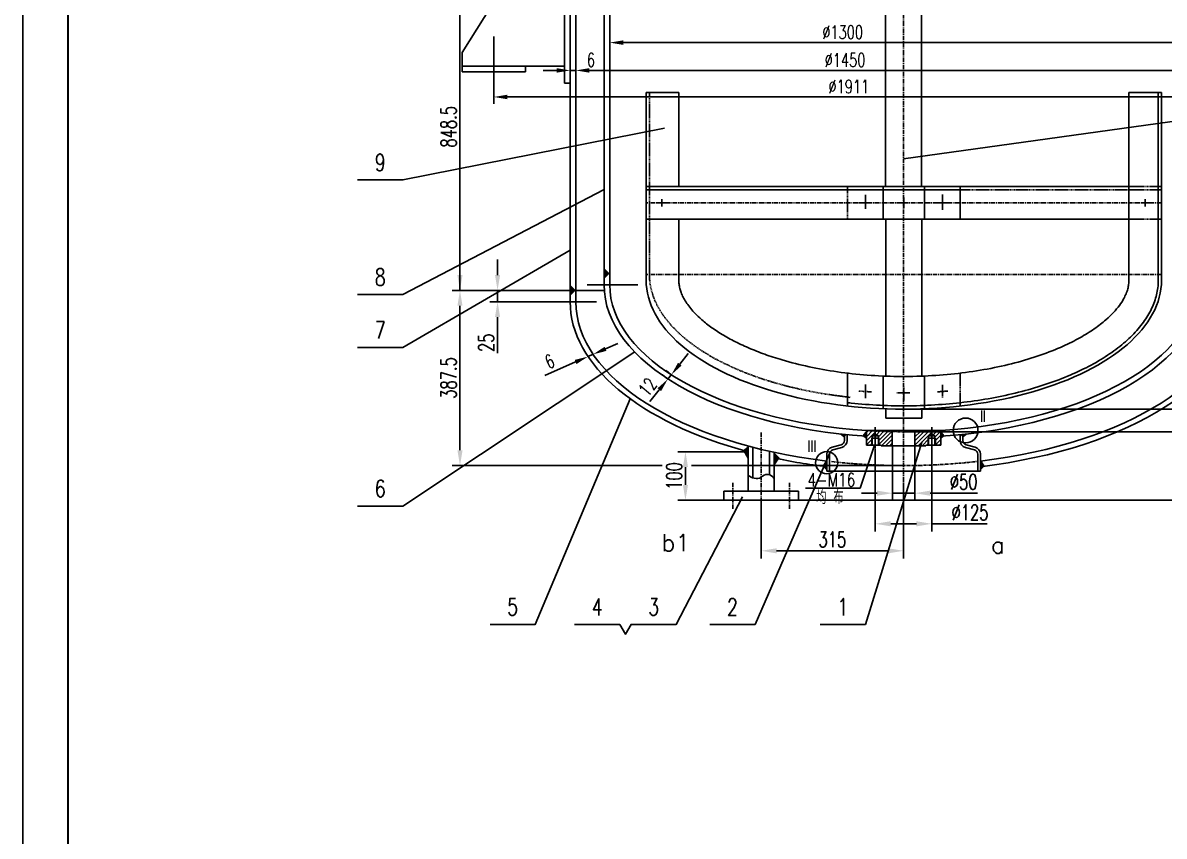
# Model space of a CAD drawing. Extents: x 10804 to 21355, y 4530 to 12940.
# Drawn here: x 10804 to 13328, y 8309 to 10107 of the extents above; entities that cross this region are included whole.
import ezdxf
from ezdxf.enums import TextEntityAlignment as Align

# ---------------------------------------------------------------- set-up
doc = ezdxf.new("R2010")
doc.units = 0
doc.header["$LTSCALE"] = 8
for name, pattern in [('ACAD_ISO10W100', [18, 12, -3, 0, -3]), ('CENTER', [2, 1.25, -0.25, 0.25, -0.25]), ('HIDDEN', [0.375, 0.25, -0.125]), ('HIDDEN2', [0.1875, 0.125, -0.0625]), ('PHANTOM', [2.5, 1.25, -0.25, 0.25, -0.25, 0.25, -0.25])]:
    doc.linetypes.add(name, pattern=pattern)
for name, color, linetype in [('BZ', 7, 'Continuous'), ('HGJ', 1, 'Continuous'), ('HGJX', 2, 'CENTER'), ('hgjy', 7, 'Continuous'), ('JGHF', 5, 'Continuous'), ('K1', 4, 'Continuous'), ('sb', 1, 'Continuous'), ('sbx', 2, 'ACAD_ISO10W100'), ('sby', 5, 'Continuous'), ('tank', 1, 'Continuous'), ('tankx', 2, 'ACAD_ISO10W100'), ('tanky', 7, 'Continuous'), ('ZXX', 2, 'CENTER'), ('zz', 1, 'Continuous')]:
    doc.layers.add(name, color=color, linetype=linetype)
doc.styles.add('hzfs', font='simplex.shx', dxfattribs={"width": 0.7, "bigfont": 'hzfs.shx'})
doc.styles.get("Standard").update_dxf_attribs({"font": 'txt', "width": 0.7, "bigfont": 'hztxt.shx'})
doc.dimstyles.get("Standard").update_dxf_attribs({"dimtxt": 0.18, "dimasz": 0.18, "dimexe": 0.18, "dimexo": 0.0625, "dimgap": 0.09, "dimtad": 0, "dimtih": 1, "dimtoh": 1, "dimdec": 4, "dimzin": 0, "dimdsep": 46, "dimtxsty": 'Standard', "dimcen": 0.09, "dimadec": 0, "dimazin": 0, "dimtfac": 1, "dimtdec": 4, "dimtofl": 0, "dimtmove": 0, "dimatfit": 3, "dimfxl": 1, "dimtolj": 1, "dimtzin": 0, "dimarcsym": 0})

# ---------------------------------------------------------------- blocks, each defined once
blk = doc.blocks.new('*D231')
at = {"color": 0, "lineweight": -2}
for p, q in [((12752.5, 12290.1), (14113.1, 12290.1)), ((14098.1, 9081.4), (14098.1, 12260.1)), ((12520, 9051.4), (14113.1, 9051.4))]:
    blk.add_line(p, q, dxfattribs=at)
at = {"color": 0}
for points in [[(14093.1, 12260.1), (14103.1, 12260.1), (14098.1, 12290.1)], [(14093.1, 9081.4), (14103.1, 9081.4), (14098.1, 9051.4)]]:
    blk.add_solid(points, dxfattribs=at)
at = {"layer": 'Defpoints', "color": 0}
for p in [(12751.9, 12290.1), (14098.1, 12290.1), (12519.4, 9051.4)]:
    blk.add_point(p, dxfattribs=at)
at = {"color": 0, "insert": (14075.1, 10670.7), "char_height": 30, "attachment_point": 5, "rotation": 90}
blk.add_mtext('\\A1;~3240', dxfattribs=at)
blk = doc.blocks.new('*D232')
at = {"color": 0, "lineweight": -2}
for p, q in [((11853.8, 9549.5), (11853.8, 9583.5)), ((12026.3, 9515.5), (11836.8, 9515.5)), ((11853.8, 9515.5), (11853.8, 9490.5)), ((12026.3, 9490.5), (11836.8, 9490.5)), ((11853.8, 9456.5), (11853.8, 9376.7))]:
    blk.add_line(p, q, dxfattribs=at)
at = {"color": 0}
for points in [[(11848.1, 9549.5), (11859.5, 9549.5), (11853.8, 9515.5)], [(11848.1, 9456.5), (11859.5, 9456.5), (11853.8, 9490.5)]]:
    blk.add_solid(points, dxfattribs=at)
at = {"layer": 'Defpoints', "color": 0}
for p in [(12026.9, 9515.5), (11853.8, 9490.5), (12026.9, 9490.5)]:
    blk.add_point(p, dxfattribs=at)
at = {"color": 0, "insert": (11828.8, 9399.6), "char_height": 34, "attachment_point": 5, "rotation": 90}
blk.add_mtext('\\A1;25', dxfattribs=at)
blk = doc.blocks.new('*D233')
at = {"color": 0, "lineweight": -2}
for p, q in [((11845.5, 10044.6), (11845.5, 9928.3)), ((13658.3, 10045.6), (13658.3, 9928.3)), ((11875.5, 9943.3), (13628.3, 9943.3))]:
    blk.add_line(p, q, dxfattribs=at)
at = {"color": 0}
for points in [[(11875.5, 9948.3), (11875.5, 9938.3), (11845.5, 9943.3)], [(13628.3, 9948.3), (13628.3, 9938.3), (13658.3, 9943.3)]]:
    blk.add_solid(points, dxfattribs=at)
at = {"layer": 'Defpoints', "color": 0}
for p in [(11845.5, 10045.3), (13658.3, 10046.3), (13658.3, 9943.3)]:
    blk.add_point(p, dxfattribs=at)
at = {"color": 0, "insert": (12630.8, 9966.3), "char_height": 30, "attachment_point": 5}
blk.add_mtext('\\A1;%%C1911', dxfattribs=at)
blk = doc.blocks.new('*D240')
at = {"color": 0, "lineweight": -2}
for p, q in [((12101.9, 10064.1), (12101.9, 10078.5)), ((13401.9, 10064.1), (13401.9, 10078.5)), ((12131.9, 10063.5), (13371.9, 10063.5))]:
    blk.add_line(p, q, dxfattribs=at)
at = {"color": 0}
for points in [[(12131.9, 10068.5), (12131.9, 10058.5), (12101.9, 10063.5)], [(13371.9, 10068.5), (13371.9, 10058.5), (13401.9, 10063.5)]]:
    blk.add_solid(points, dxfattribs=at)
at = {"layer": 'Defpoints', "color": 0}
for p in [(12101.9, 10063.5), (13401.9, 10063.5), (13401.9, 10063.5)]:
    blk.add_point(p, dxfattribs=at)
at = {"color": 0, "insert": (12617.2, 10086.5), "char_height": 30, "attachment_point": 5}
blk.add_mtext('\\A1;%%C1300', dxfattribs=at)
blk = doc.blocks.new('*D241')
at = {"color": 0, "lineweight": -2}
for p, q in [((12026.9, 10002.6), (12026.9, 10017)), ((12056.9, 10002), (13446.9, 10002)), ((13476.9, 9946.2), (13476.9, 10017))]:
    blk.add_line(p, q, dxfattribs=at)
at = {"color": 0}
for points in [[(12056.9, 10007), (12056.9, 9997), (12026.9, 10002)], [(13446.9, 10007), (13446.9, 9997), (13476.9, 10002)]]:
    blk.add_solid(points, dxfattribs=at)
at = {"layer": 'Defpoints', "color": 0}
for p in [(12026.9, 10002), (13476.9, 10002), (13476.9, 9945.5)]:
    blk.add_point(p, dxfattribs=at)
at = {"color": 0, "insert": (12622.4, 10025), "char_height": 30, "attachment_point": 5}
blk.add_mtext('\\A1;%%c1450', dxfattribs=at)
blk = doc.blocks.new('*D242')
at = {"color": 0, "lineweight": -2}
for p, q in [((13402.5, 9553), (13957.5, 9553)), ((13940.5, 9237), (13940.5, 9519)), ((12752.5, 9203), (13957.5, 9203))]:
    blk.add_line(p, q, dxfattribs=at)
at = {"color": 0}
for points in [[(13934.8, 9519), (13946.2, 9519), (13940.5, 9553)], [(13934.8, 9237), (13946.2, 9237), (13940.5, 9203)]]:
    blk.add_solid(points, dxfattribs=at)
at = {"layer": 'Defpoints', "color": 0}
for p in [(13401.9, 9553), (13940.5, 9553), (12751.9, 9203)]:
    blk.add_point(p, dxfattribs=at)
at = {"color": 0, "insert": (13915.5, 9378), "char_height": 34, "attachment_point": 5, "rotation": 90}
blk.add_mtext('\\A1;350', dxfattribs=at)
blk = doc.blocks.new('*D243')
at = {"color": 0, "lineweight": -2}
for p, q in [((13597.1, 9283), (13597.1, 9313)), ((12753.2, 9253), (13612.1, 9253)), ((13597.1, 9253), (13597.1, 9203)), ((13650.8, 9203), (13582.1, 9203)), ((13597.1, 9173), (13597.1, 9143))]:
    blk.add_line(p, q, dxfattribs=at)
at = {"color": 0}
for points in [[(13592.1, 9283), (13602.1, 9283), (13597.1, 9253)], [(13592.1, 9173), (13602.1, 9173), (13597.1, 9203)]]:
    blk.add_solid(points, dxfattribs=at)
at = {"layer": 'Defpoints', "color": 0}
for p in [(12752.5, 9253), (13597.1, 9203), (13651.4, 9203)]:
    blk.add_point(p, dxfattribs=at)
at = {"color": 0, "insert": (13574.1, 9228), "char_height": 30, "attachment_point": 5, "rotation": 90}
blk.add_mtext('\\A1;50', dxfattribs=at)
blk = doc.blocks.new('*D244')
at = {"color": 0, "lineweight": -2}
for p, q in [((12751.9, 9089.8), (12751.9, 8922.6)), ((12436.9, 9050.8), (12436.9, 8922.6)), ((12470.9, 8939.6), (12717.9, 8939.6))]:
    blk.add_line(p, q, dxfattribs=at)
at = {"color": 0}
for points in [[(12470.9, 8945.2), (12470.9, 8933.9), (12436.9, 8939.6)], [(12717.9, 8945.2), (12717.9, 8933.9), (12751.9, 8939.6)]]:
    blk.add_solid(points, dxfattribs=at)
at = {"layer": 'Defpoints', "color": 0}
for p in [(12751.9, 9090.5), (12436.9, 9051.4), (12751.9, 8939.6)]:
    blk.add_point(p, dxfattribs=at)
at = {"color": 0, "insert": (12594.4, 8964.6), "char_height": 34, "attachment_point": 5}
blk.add_mtext('\\A1;315', dxfattribs=at)
blk = doc.blocks.new('*D245')
at = {"color": 0, "lineweight": -2}
for p, q in [((12407.8, 9158.6), (12252.4, 9158.6)), ((12269.4, 9124.6), (12269.4, 9085.4)), ((12353.8, 9051.4), (12252.4, 9051.4))]:
    blk.add_line(p, q, dxfattribs=at)
at = {"color": 0}
for points in [[(12263.8, 9124.6), (12275.1, 9124.6), (12269.4, 9158.6)], [(12263.8, 9085.4), (12275.1, 9085.4), (12269.4, 9051.4)]]:
    blk.add_solid(points, dxfattribs=at)
at = {"layer": 'Defpoints', "color": 0}
for p in [(12408.4, 9158.6), (12269.4, 9051.4), (12354.4, 9051.4)]:
    blk.add_point(p, dxfattribs=at)
at = {"color": 0, "insert": (12244.4, 9105), "char_height": 34, "attachment_point": 5, "rotation": 90}
blk.add_mtext('\\A1;100', dxfattribs=at)
blk = doc.blocks.new('*D246')
at = {"color": 0, "lineweight": -2}
for p, q in [((12727.2, 9171), (12727.2, 9050)), ((12776.9, 9171), (12776.9, 9050)), ((12693.2, 9067), (12659.2, 9067)), ((12727.2, 9067), (12776.9, 9067)), ((12810.9, 9067), (12915.1, 9067))]:
    blk.add_line(p, q, dxfattribs=at)
at = {"color": 0}
for points in [[(12693.2, 9072.7), (12693.2, 9061.4), (12727.2, 9067)], [(12810.9, 9072.7), (12810.9, 9061.4), (12776.9, 9067)]]:
    blk.add_solid(points, dxfattribs=at)
at = {"layer": 'Defpoints', "color": 0}
for p in [(12727.2, 9171.6), (12776.9, 9171.6), (12776.9, 9067)]:
    blk.add_point(p, dxfattribs=at)
at = {"color": 0, "insert": (12884.8, 9092), "char_height": 34, "attachment_point": 5}
blk.add_mtext('\\A1;%%C50', dxfattribs=at)
blk = doc.blocks.new('*D247')
at = {"color": 0, "lineweight": -2}
for p, q in [((12689.4, 9164.6), (12689.4, 8982.3)), ((12814.4, 9164.6), (12814.4, 8982.3)), ((12723.4, 8999.3), (12780.4, 8999.3)), ((12814.4, 8999.3), (12936.7, 8999.3))]:
    blk.add_line(p, q, dxfattribs=at)
at = {"color": 0}
for points in [[(12723.4, 9005), (12723.4, 8993.7), (12689.4, 8999.3)], [(12780.4, 9005), (12780.4, 8993.7), (12814.4, 8999.3)]]:
    blk.add_solid(points, dxfattribs=at)
at = {"layer": 'Defpoints', "color": 0}
for p in [(12689.4, 9165.2), (12814.4, 9165.2), (12814.4, 8999.3)]:
    blk.add_point(p, dxfattribs=at)
at = {"color": 0, "insert": (12898.9, 9024.3), "char_height": 34, "attachment_point": 5}
blk.add_mtext('\\A1;%%C125', dxfattribs=at)

msp = doc.modelspace()

# ---------------------------------------------------------------- hatches: boundary and pattern name
h = msp.add_hatch()
h.set_pattern_fill('ANSI31', color=256, scale=2, style=0)
h.set_pattern_definition([(45, (-19423.009, 4623.885), (-4.490128, 4.490128), [])])
h.paths.add_polyline_path([(12669.57153, 9173.58586), (12681.4044, 9173.58586), (12681.4044, 9188.71183), (12682.4044, 9188.71183), (12682.4044, 9193.58586), (12689.4044, 9197.62731), (12689.4044, 9205.58586), (12669.57153, 9205.58586)])
edge = h.paths.add_edge_path()
edge.add_line((12697.4044, 9188.71183), (12697.4044, 9173.58586))
edge.add_line((12697.4044, 9173.58586), (12702.4044, 9173.58586))
edge.add_line((12702.4044, 9173.58586), (12702.4044, 9171.58586))
edge.add_line((12702.4044, 9171.58586), (12726.9044, 9171.58586))
edge.add_line((12726.9044, 9171.58586), (12726.9044, 9203.2086))
edge.add_ellipse((12751.9044, 9527.96812), major_axis=(650, 0), ratio=0.5, start_angle=-95.51773437, end_angle=-92.2042275, ccw=False)
edge.add_line((12689.4044, 9204.47401), (12689.4044, 9197.62731))
edge.add_line((12689.4044, 9197.62731), (12696.4044, 9193.58586))
edge.add_line((12696.4044, 9193.58586), (12696.4044, 9188.71183))
edge.add_line((12696.4044, 9188.71183), (12697.4044, 9188.71183))
h.paths.add_polyline_path([(12681.4044, 9173.58586), (12682.4044, 9173.58586), (12682.4044, 9188.71183), (12681.4044, 9188.71183)], flags=16)
h.paths.add_polyline_path([(12696.4044, 9173.58586), (12697.4044, 9173.58586), (12697.4044, 9188.71183), (12696.4044, 9188.71183)], flags=16)
edge = h.paths.add_edge_path()
edge.add_line((12806.4044, 9188.71183), (12807.4044, 9188.71183))
edge.add_line((12807.4044, 9188.71183), (12807.4044, 9193.58586))
edge.add_line((12807.4044, 9193.58586), (12814.4044, 9197.62731))
edge.add_line((12814.4044, 9197.62731), (12814.4044, 9204.47401))
edge.add_ellipse((12751.9044, 9527.96812), major_axis=(650, 0), ratio=0.5, start_angle=-87.7957725, end_angle=-84.48226563, ccw=False)
edge.add_line((12776.9044, 9203.2086), (12776.9044, 9171.58586))
edge.add_line((12776.9044, 9171.58586), (12801.4044, 9171.58586))
edge.add_line((12801.4044, 9171.58586), (12801.4044, 9173.58586))
edge.add_line((12801.4044, 9173.58586), (12806.4044, 9173.58586))
edge.add_line((12806.4044, 9173.58586), (12806.4044, 9188.71183))
h.paths.add_polyline_path([(12807.4044, 9188.71183), (12806.4044, 9188.71183), (12806.4044, 9173.58586), (12807.4044, 9173.58586)], flags=16)
h.paths.add_polyline_path([(12821.4044, 9173.58586), (12822.4044, 9173.58586), (12822.4044, 9188.71183), (12821.4044, 9188.71183)])
h.paths.add_polyline_path([(12822.4044, 9188.71183), (12822.4044, 9173.58586), (12834.23726, 9173.58586), (12834.23726, 9205.58586), (12814.4044, 9205.58586), (12814.4044, 9197.62731), (12821.4044, 9193.58586), (12821.4044, 9188.71183)])

# ---------------------------------------------------------------- linework, layer by layer
for p, q in [((10803.65667, 12939.78724), (10803.65667, 4529.78724)), ((11845.54926, 9998.96812), (11845.54926, 10077.20252)), ((12226.77153, 9708.98864), (12206.66993, 9709.09929)), ((12216.90538, 9717.15393), (12216.81822, 9701.31869)), ((13276.54156, 9709.04397), (13296.64347, 9709.04397)), ((13286.45251, 9717.15483), (13286.45251, 9701.31934)), ((12687.93323, 9173.58586), (12655.76404, 9077.84345)), ((12681.4044, 9188.71183), (12681.4044, 9173.58586)), ((12697.4044, 9188.71183), (12697.4044, 9173.58586)), ((12806.4044, 9188.71183), (12806.4044, 9173.58586)), ((12822.4044, 9188.71183), (12822.4044, 9173.58586)), ((12655.76404, 9077.84345), (12535.2149, 9077.84345))]:
    msp.add_line(p, q)
at = {"color": 0, "linetype": 'ByBlock'}
for p, q in [((11770.67135, 9515.46812), (11770.67135, 10575.12929)), ((11984.4044, 10002.00296), (11954.4044, 10002.00296)), ((12014.4044, 10002.62796), (12014.4044, 10017.00296)), ((12014.4044, 10002.00296), (12026.9044, 10002.00296)), ((12026.9044, 10002.62796), (12026.9044, 10017.00296)), ((12013.7794, 9515.46812), (11753.67135, 9515.46812)), ((11770.67135, 9481.46812), (11770.67135, 9161.96812)), ((12092.66091, 9386.23794), (12120.1277, 9398.3034)), ((12065.19412, 9374.17247), (12053.97098, 9369.24243)), ((12256.906, 9352.34274), (12275.67549, 9375.74587)), ((12026.50419, 9357.17697), (11958.52389, 9327.31494)), ((12230.27278, 9319.37226), (12218.68724, 9328.66395)), ((12238.02049, 9329.03266), (12226.43495, 9338.32435)), ((12238.13652, 9328.93961), (12230.38881, 9319.27921)), ((12211.61932, 9295.87608), (12190.98243, 9270.14454)), ((12218.12881, 9127.96812), (11753.67135, 9127.96812)), ((12751.2794, 9127.96812), (12282.95211, 9127.96812))]:
    msp.add_line(p, q, dxfattribs=at)
at = {"linetype": 'HIDDEN2', "ltscale": 2}
for p, q in [((12189.74558, 9952.96795), (12189.74558, 9537.96745)), ((12627.64847, 9745.11985), (12627.64847, 9672.96808)), ((13250.37663, 9737.90468), (12871.57982, 9737.90468)), ((13322.5284, 9745.11985), (13250.37663, 9745.11985)), ((13322.5284, 9737.90468), (13250.37663, 9737.90468)), ((13322.5284, 9672.96808), (13250.37663, 9672.96808)), ((12877.41032, 9331.84508), (12877.41032, 9259.2535)), ((12667.33195, 9307.53915), (12667.33195, 9277.52565)), ((12752.70652, 9302.53689), (12752.70652, 9271.6897)), ((12837.72685, 9306.70543), (12837.72685, 9278.35937))]:
    msp.add_line(p, q, dxfattribs=at)
at = {"color": 1, "linetype": 'Continuous'}
for p, q in [((12620.9044, 9197.13194), (12620.9044, 9183.80388)), ((12626.9044, 9196.53004), (12626.9044, 9183.80388)), ((12876.9044, 9196.53004), (12876.9044, 9183.80388)), ((12882.9044, 9197.13194), (12882.9044, 9183.80388)), ((12613.58789, 9174.17067), (12593.61081, 9168.60572)), ((12615.19799, 9168.39074), (12595.2209, 9162.82579)), ((12888.61081, 9168.39074), (12908.58789, 9162.82579)), ((12890.2209, 9174.17067), (12910.19799, 9168.60572)), ((12581.9044, 9153.19257), (12581.9044, 9115.6595)), ((12581.9044, 9148.16495), (12581.9044, 9115.6595)), ((12587.9044, 9153.19257), (12587.9044, 9115.6595)), ((12915.9044, 9153.19257), (12915.9044, 9115.6595)), ((12921.9044, 9153.19257), (12921.9044, 9115.6595)), ((12921.9044, 9148.16495), (12921.9044, 9115.6595))]:
    msp.add_line(p, q, dxfattribs=at)
at = {"color": 1}
for p in [(12581.9044, 9115.6595), (12921.9044, 9115.6595)]:
    msp.add_line(p, (12751.9044, 9115.6595), dxfattribs=at)
for centre, radius in [((12889.02283, 9205.74716), 27.48858), ((12581.9044, 9134.42604), 24.46116)]:
    msp.add_circle(centre, radius)
at = {"color": 1, "linetype": 'Continuous'}
for centre, radius, start, end in [((12597.9044, 9153.19257), 16, 105.56606991, 180), ((12610.9044, 9183.80388), 10, 285.56606991, 0), ((12610.9044, 9183.80388), 16, 285.56606991, 0), ((12892.9044, 9183.80388), 16, 180, 254.43393009), ((12892.9044, 9183.80388), 10, 180, 254.43393009), ((12905.9044, 9153.19257), 16, 360, 74.43393009), ((12597.9044, 9153.19257), 10, 105.56606991, 180), ((12905.9044, 9153.19257), 10, 360, 74.43393009)]:
    msp.add_arc(centre, radius, start, end, dxfattribs=at)
at = {"linetype": 'HIDDEN2', "ltscale": 2}
for points, knots in [([(12189.74558, 9550.3915), (12189.74558, 9540.95925), (12190.73174, 9531.52655), (12194.86623, 9511.83197), (12198.21047, 9501.57493), (12207.26641, 9481.23259), (12212.97889, 9471.14779), (12226.73757, 9451.28757), (12234.78385, 9441.51283), (12253.12767, 9422.42274), (12263.42496, 9413.10778), (12286.14391, 9395.08237), (12298.56532, 9386.37206), (12325.36955, 9369.68858), (12339.75219, 9361.71544), (12370.28672, 9346.62417), (12386.43847, 9339.50605), (12420.29475, 9326.22737), (12437.99915, 9320.06682), (12474.72383, 9308.79032), (12493.744, 9303.67439), (12532.84639, 9294.55842), (12552.9285, 9290.5584), (12577.48534, 9286.46411), (12581.57848, 9285.80751), (12633.47897, 9278.93403)], [0, 0, 0, 0, 0.1045822852, 0.1045822852, 0.2190178113, 0.2190178113, 0.3334533373, 0.3334533373, 0.4478888633, 0.4478888633, 0.5623243893, 0.5623243893, 0.6767599153, 0.6767599153, 0.7911954413, 0.7911954413, 0.9056309674, 0.9056309674, 1.0200664934, 1.0200664934, 1.1345020194, 1.1345020194, 1.2489375454, 1.2489375454, 1.2717212909, 1.2717212909, 1.2717212909, 1.2717212909]), ([(12653.31632, 9293.02297), (12656.62251, 9292.73908), (12659.93427, 9292.47024), (12669.12385, 9291.76729), (12675.0123, 9291.3655), (12680.91304, 9291.01131)], [1.400734100107, 1.400734100107, 1.400734100107, 1.400734100107, 1.418986599834, 1.418986599834, 1.451305546915, 1.451305546915, 1.451305546915, 1.451305546915])]:
    msp.add_open_spline(points, degree=3, knots=knots, dxfattribs=at)
for points in [[(12826.94221, 9291.18285), (12834.75176, 9291.67195), (12842.53882, 9292.24447), (12850.29573, 9292.8998)], [(12736.82761, 9289.15553), (12746.56829, 9289.01697), (12756.31685, 9289.00749), (12766.05863, 9289.12692)]]:
    msp.add_open_spline(points, degree=3, dxfattribs=at)
at = {"color": 0, "linetype": 'ByBlock'}
for points in [[(11984.4044, 10007.00296), (11984.4044, 9997.00296), (12014.4044, 10002.00296)], [(12056.9044, 10007.00296), (12056.9044, 9997.00296), (12026.9044, 10002.00296)], [(11765.00469, 9549.46812), (11776.33802, 9549.46812), (11770.67135, 9515.46812)], [(11765.00469, 9481.46812), (11776.33802, 9481.46812), (11770.67135, 9515.46812)], [(12024.49328, 9361.75476), (12028.5151, 9352.59917), (12053.97098, 9369.24243)], [(12090.65, 9390.81574), (12094.67182, 9381.66014), (12065.19412, 9374.17247)], [(12253.00548, 9355.47099), (12260.80653, 9349.21449), (12238.13652, 9328.93961)], [(12207.7188, 9299.00433), (12215.51984, 9292.74784), (12230.38881, 9319.27921)], [(11765.00469, 9161.96812), (11776.33802, 9161.96812), (11770.67135, 9127.96812)]]:
    msp.add_solid(points, dxfattribs=at)
at = {"layer": 'BZ'}
for points in [[(12751.9044, 9806.52033), (14116.16667, 9995.62006), (14216.16667, 9995.62006)], [(12222.90761, 9874.5081), (11644.29631, 9759.66405), (11544.29631, 9759.66405)], [(12089.4044, 9738.35674), (11644.29631, 9506.10747), (11544.29631, 9506.10747)], [(12014.4044, 9604.1209), (11644.29631, 9388.91744), (11544.29631, 9388.91744)], [(12157.10873, 9379.33527), (11644.29631, 9038.51908), (11544.29631, 9038.51908)], [(12146.87526, 9276.03529), (11937.13888, 8776.71689), (11837.13888, 8776.71689)], [(12792.09194, 9179.79679), (12667.47089, 8776.71689), (12567.47089, 8776.71689)], [(12588.46074, 9156.48153), (12423.33, 8776.71689), (12323.33, 8776.71689)], [(12395.38805, 9059.03382), (12249.24187, 8776.71689), (12149.24187, 8776.71689), (12136.74187, 8755.06689), (12124.24187, 8776.71689), (12024.24187, 8776.71689)]]:
    msp.add_lwpolyline(points, dxfattribs=at)
at = {"layer": 'Defpoints', "color": 0, "linetype": 'ByBlock'}
for p in [(11845.54926, 9998.96812), (12014.4044, 10002.00296), (12014.4044, 10002.00296), (12026.9044, 10002.00296), (12014.4044, 9515.46812), (12026.9044, 9515.46812), (12053.91081, 9369.37941), (12053.97098, 9369.24243), (12065.13395, 9374.30945), (12230.38881, 9319.27921), (12230.76035, 9318.98123), (12238.50806, 9328.64163), (12230.38881, 9277.65576), (12230.76035, 9277.35778), (11770.67135, 9127.96812), (12519.4044, 9051.39478)]:
    msp.add_point(p, dxfattribs=at)
at = {"layer": 'HGJ'}
for p, q in [((12408.4044, 9071.39478), (12408.4044, 9171.2375)), ((12418.4044, 9100.82104), (12418.4044, 9168.59751)), ((12455.4044, 9107.66246), (12455.4044, 9159.66881)), ((12465.4044, 9071.39478), (12465.4044, 9157.4731))]:
    msp.add_line(p, q, dxfattribs=at)
msp.add_lwpolyline([(12354.4044, 9071.39478), (12519.4044, 9071.39478), (12519.4044, 9051.39478), (12354.4044, 9051.39478), (12354.4044, 9071.39478)], dxfattribs=at)
at = {"layer": 'HGJX'}
for p, q in [((12751.9044, 9230.46812), (12751.9044, 9060.46812)), ((12436.9044, 9201.39478), (12436.9044, 9013.89478)), ((12374.4044, 9090.14478), (12374.4044, 9032.64478)), ((12499.4044, 9090.14478), (12499.4044, 9032.64478))]:
    msp.add_line(p, q, dxfattribs=at)
at = {"layer": 'hgjy'}
for centre, radius, start, end in [((12426.36796, 9123.52264), 24.05787, 221.69629471, 295.97394493), ((12450.33949, 9091.35483), 17.07607, 28.0882739, 141.88549859)]:
    msp.add_arc(centre, radius, start, end, dxfattribs=at)
at = {"layer": 'JGHF'}
for points in [[(12626.9044, 9196.53004), (12609.0327, 9198.67538), (12619.70566, 9190.18835)], [(12669.57153, 9205.58586), (12660.03914, 9193.72857), (12669.57153, 9186.73896)], [(12834.23726, 9205.58586), (12843.41674, 9193.70345), (12834.23726, 9186.73896)], [(12876.9044, 9196.53004), (12894.77609, 9198.67538), (12884.10314, 9190.18835)], [(12408.4044, 9171.2375), (12408.4044, 9139.9875), (12396.22577, 9161.55369)], [(12465.4044, 9157.4731), (12465.4044, 9126.2231), (12477.9044, 9144.9731)], [(12581.9044, 9117.20458), (12581.9044, 9142.20458), (12571.9044, 9127.20458)], [(12921.9044, 9117.20458), (12921.9044, 9142.20458), (12931.9044, 9127.20458)]]:
    msp.add_solid(points, dxfattribs=at)
at = {"layer": 'K1', "const_width": 4}
msp.add_lwpolyline([(10903.65667, 4629.78724), (10903.65667, 12689.78724), (16643.65667, 12689.78724), (16643.65667, 4629.78724)], close=True, dxfattribs=at)
at = {"layer": 'sb'}
for p, q in [((12014.4044, 9490.46812), (12014.4044, 10391.36405)), ((12026.9044, 9490.46812), (12026.9044, 10391.36671)), ((12014.4044, 9515.46812), (12089.4044, 9515.46812))]:
    msp.add_line(p, q, dxfattribs=at)
for major_axis, ratio, start_param, end_param in [((737.5, 0), 0.5084745763, 3.1415926536, 4.2278926552), ((-725, 0), 0.5, 0, 1.3341098684), ((-725, 0), 0.5, 1.8074827852, 3.1415926536), ((-737.5, 0), 0.5084745763, 1.8033965239, 3.1415926536), ((737.5, 0), 0.5084745763, 4.3134134097, 4.4797887832)]:
    msp.add_ellipse((12751.9044, 9490.46812), major_axis=major_axis, ratio=ratio, start_param=start_param, end_param=end_param, dxfattribs=at)
at = {"layer": 'sb', "color": 7, "linetype": 'PHANTOM', "ltscale": 0.6}
msp.add_ellipse((12751.9044, 9490.46812), major_axis=(-725, 0), ratio=0.5, start_param=1.3486906332, end_param=1.7989781977, dxfattribs=at)
at = {"layer": 'sbx'}
msp.add_line((11976.9044, 9490.46812), (12093.5066, 9490.46812), dxfattribs=at)
at = {"layer": 'sby'}
msp.add_solid([(12026.9044, 9515.46812), (12014.4044, 9527.96812), (12014.4044, 9502.96812)], dxfattribs=at)
at = {"layer": 'tank'}
for p, q in [((12089.4044, 10573.96812), (12089.4044, 9527.96812)), ((12101.9044, 10573.96812), (12101.9044, 9527.96812)), ((12182.5304, 9952.96795), (12182.5304, 9537.96745)), ((12254.68217, 9952.96795), (12182.5304, 9952.96795)), ((12254.68217, 9952.96795), (12254.68217, 9745.11985)), ((13322.5284, 9952.96795), (13250.37663, 9952.96795)), ((13250.37663, 9952.96795), (13250.37663, 9672.96808)), ((13315.31322, 9952.96795), (13315.31322, 9680.77731)), ((13322.5284, 9952.96795), (13322.5284, 9537.96745)), ((13315.31322, 9771.56108), (13315.31322, 9537.96745)), ((12254.68217, 9745.11985), (12182.5304, 9745.11985)), ((12254.68217, 9737.90468), (12182.5304, 9737.90468)), ((13250.37663, 9745.11985), (12254.68217, 9745.11985)), ((12871.57982, 9737.90468), (12254.68217, 9737.90468)), ((12667.33195, 9726.61025), (12667.33195, 9696.06435)), ((12707.01542, 9745.11985), (12707.01542, 9672.96808)), ((12752.27328, 9721.29434), (12752.27328, 9697.65787)), ((12798.04337, 9745.11985), (12798.04337, 9672.96808)), ((12837.72685, 9727.48299), (12837.72685, 9693.44613)), ((12877.41032, 9745.11985), (12877.41032, 9672.96808)), ((12679.49022, 9709.04397), (12652.41114, 9709.04397)), ((12763.06388, 9709.04397), (12740.35238, 9709.04397)), ((12851.63081, 9709.04397), (12823.05254, 9709.04397)), ((12254.68217, 9672.96808), (12182.5304, 9672.96808)), ((13250.37663, 9672.96808), (12254.68217, 9672.96808)), ((12254.68217, 9672.96808), (12254.68217, 9537.96745)), ((12712.5294, 9672.96808), (12712.5294, 9325.87024)), ((12792.5294, 9672.96808), (12792.5294, 9325.87011)), ((13250.37663, 9672.96808), (13250.37663, 9537.96745)), ((12627.64847, 9331.84534), (12627.64847, 9259.2535)), ((12707.01542, 9325.85839), (12707.01542, 9253.65948)), ((12798.04337, 9325.85827), (12798.04337, 9253.65948)), ((12712.5294, 9253.67057), (12712.5294, 9232.96522)), ((12792.5294, 9253.67057), (12792.5294, 9232.96522)), ((12792.5294, 9232.96522), (12712.5294, 9232.96522)), ((12669.57153, 9205.58586), (12669.57153, 9173.58586)), ((12752.07153, 9205.58586), (12669.57153, 9205.58586)), ((12689.4044, 9197.62731), (12682.4044, 9193.58586)), ((12682.4044, 9193.58586), (12682.4044, 9173.58586)), ((12682.4044, 9193.58586), (12696.4044, 9193.58586)), ((12689.4044, 9197.62731), (12696.4044, 9193.58586)), ((12696.4044, 9193.58586), (12696.4044, 9173.58586)), ((12726.9044, 9205.58586), (12726.9044, 9171.58586)), ((12751.73726, 9205.58586), (12834.23726, 9205.58586)), ((12776.9044, 9205.58586), (12776.9044, 9171.58586)), ((12814.4044, 9197.62731), (12807.4044, 9193.58586)), ((12807.4044, 9193.58586), (12807.4044, 9173.58586)), ((12821.4044, 9193.58586), (12807.4044, 9193.58586)), ((12814.4044, 9197.62731), (12821.4044, 9193.58586)), ((12821.4044, 9193.58586), (12821.4044, 9173.58586)), ((12834.23726, 9205.58586), (12834.23726, 9173.58586)), ((12702.4044, 9173.58586), (12669.57153, 9173.58586)), ((12681.4044, 9188.71183), (12697.4044, 9188.71183)), ((12702.4044, 9173.58586), (12702.4044, 9171.58586)), ((12752.07153, 9171.58586), (12702.4044, 9171.58586)), ((12751.73726, 9171.58586), (12801.4044, 9171.58586)), ((12801.4044, 9173.58586), (12834.23726, 9173.58586)), ((12801.4044, 9173.58586), (12801.4044, 9171.58586)), ((12822.4044, 9188.71183), (12806.4044, 9188.71183))]:
    msp.add_line(p, q, dxfattribs=at)
for centre, major_axis, ratio, start_param, end_param in [((12751.9044, 9527.96812), (-662.5, 0), 0.5094339623, 0, 1.4461981629), ((12751.9044, 9527.96812), (650, 0), 0.5, 3.1415926536, 4.5853818551), ((12752.5294, 9537.96745), (569.999, 0), 0.5, 3.1415926536, 6.2831853072), ((12751.9044, 9527.96812), (650, 0), 0.5, 4.8393961057, 6.2831853072), ((12751.9044, 9527.96812), (662.5, 0), 0.5094339623, -1.446198163, 0)]:
    msp.add_ellipse(centre, major_axis=major_axis, ratio=ratio, start_param=start_param, end_param=end_param, dxfattribs=at)
at = {"layer": 'tank', "color": 7, "linetype": 'HIDDEN', "ltscale": 0.01}
msp.add_ellipse((12751.9044, 9527.96812), major_axis=(650, 0), ratio=0.5, start_param=-1.6872813708, end_param=-1.4583878839, dxfattribs=at)
at = {"layer": 'tank'}
for points, knots in [([(12254.68217, 9537.96745), (12254.68217, 9535.04042), (12254.86332, 9532.11303), (12255.60649, 9526.16698), (12256.16889, 9523.14775), (12257.72508, 9516.94662), (12258.71942, 9513.76449), (12261.20696, 9507.19948), (12262.70065, 9503.8167), (12266.25468, 9496.84709), (12268.31531, 9493.26055), (12273.05912, 9485.90806), (12275.7424, 9482.14243), (12281.7697, 9474.4744), (12285.11369, 9470.57226), (12292.48228, 9462.6826), (12296.50678, 9458.69525), (12307.16098, 9448.92767), (12314.15868, 9443.13088), (12329.54043, 9431.62346), (12337.92395, 9425.91301), (12356.00478, 9414.71126), (12365.70172, 9409.21994), (12386.31285, 9398.56846), (12397.22681, 9393.40822), (12420.15986, 9383.51174), (12432.17881, 9378.77543), (12457.19912, 9369.80329), (12470.2004, 9365.56737), (12502.55097, 9356.03989), (12522.3207, 9351.02668), (12563.16986, 9342.25488), (12584.2491, 9338.4961), (12627.3178, 9332.32703), (12649.3071, 9329.91665), (12693.78601, 9326.50192), (12716.27547, 9325.49754), (12761.33915, 9324.91826), (12783.91321, 9325.34336), (12828.72959, 9327.61309), (12850.97175, 9329.45776), (12894.71157, 9334.52302), (12916.20907, 9337.74369), (12958.0553, 9345.48205), (12978.40385, 9349.99988), (13017.56142, 9360.2151), (13036.3702, 9365.91274), (13072.07708, 9378.32572), (13088.97477, 9385.04145), (13117.87219, 9398.08142), (13130.21806, 9404.28209), (13153.17636, 9417.07841), (13163.78819, 9423.6742), (13183.14043, 9437.06351), (13191.87983, 9443.85686), (13205.78005, 9455.98498), (13211.30729, 9461.3262), (13221.1479, 9471.85755), (13225.46089, 9477.04694), (13232.92653, 9487.15471), (13236.07921, 9492.07186), (13240.87142, 9500.71408), (13242.68077, 9504.49622), (13245.67595, 9511.81338), (13246.8625, 9515.34811), (13248.70309, 9522.21123), (13249.35803, 9525.53989), (13250.18197, 9531.89686), (13250.37663, 9534.93237), (13250.37663, 9537.96745)], [0, 0, 0, 0, 0.0624117339, 0.0624117339, 0.1248234678, 0.1248234678, 0.1872352016, 0.1872352016, 0.2496469355, 0.2496469355, 0.3120586694, 0.3120586694, 0.3744704033, 0.3744704033, 0.4368821371, 0.4368821371, 0.499293871, 0.499293871, 0.5891604632, 0.5891604632, 0.6790270554, 0.6790270554, 0.7688936476, 0.7688936476, 0.8587602398, 0.8587602398, 0.948626832, 0.948626832, 1.0384934242, 1.0384934242, 1.1651432103, 1.1651432103, 1.2917929963, 1.2917929963, 1.4184427823, 1.4184427823, 1.5450925683, 1.5450925683, 1.6717423543, 1.6717423543, 1.7983921404, 1.7983921404, 1.9250419264, 1.9250419264, 2.0516917124, 2.0516917124, 2.1783414984, 2.1783414984, 2.3049912844, 2.3049912844, 2.4104006576, 2.4104006576, 2.5158100308, 2.5158100308, 2.6212194039, 2.6212194039, 2.7045230134, 2.7045230134, 2.7878266229, 2.7878266229, 2.8711302324, 2.8711302324, 2.9397124834, 2.9397124834, 3.0082947345, 3.0082947345, 3.0768769855, 3.0768769855, 3.1415926536, 3.1415926536, 3.1415926536, 3.1415926536]), ([(12630.30785, 9266.85568), (12632.16962, 9266.64992), (12634.03349, 9266.44887), (12657.03468, 9264.02857), (12678.42848, 9262.40956), (12721.44932, 9260.40357), (12743.07624, 9260.01659), (12786.27636, 9260.47993), (12807.84944, 9261.33026), (12850.6556, 9264.25661), (12871.88857, 9266.33264), (12913.73253, 9271.682), (12934.34341, 9274.95533), (12974.66912, 9282.65433), (12994.38384, 9287.07999), (13032.65454, 9297.02236), (13051.2104, 9302.53907), (13086.91552, 9314.58632), (13104.06466, 9321.11685), (13136.72667, 9335.09885), (13152.23943, 9342.55031), (13181.42088, 9358.26587), (13195.08943, 9366.52995), (13220.4007, 9383.74732), (13232.04321, 9392.70056), (13253.15218, 9411.15879), (13262.61837, 9420.66358), (13279.2633, 9440.07722), (13286.44185, 9449.98556), (13298.44644, 9470.05875), (13303.27278, 9480.22289), (13310.55397, 9500.67957), (13313.00984, 9510.97195), (13314.97007, 9526.84041), (13315.31322, 9532.40395), (13315.31322, 9537.96745)], [1.3532703462, 1.3532703462, 1.3532703462, 1.3532703462, 1.3633730714, 1.3633730714, 1.4778085975, 1.4778085975, 1.5922441235, 1.5922441235, 1.7066796495, 1.7066796495, 1.8211151755, 1.8211151755, 1.9355507015, 1.9355507015, 2.0499862276, 2.0499862276, 2.1644217536, 2.1644217536, 2.2788572796, 2.2788572796, 2.3932928056, 2.3932928056, 2.5077283316, 2.5077283316, 2.6221638577, 2.6221638577, 2.7365993837, 2.7365993837, 2.8510349097, 2.8510349097, 2.9654704357, 2.9654704357, 3.0799059617, 3.0799059617, 3.1415926536, 3.1415926536, 3.1415926536, 3.1415926536])]:
    msp.add_open_spline(points, degree=3, knots=knots, dxfattribs=at)
at = {"layer": 'tankx', "color": 7, "linetype": 'CENTER', "ltscale": 0.3}
msp.add_line((12051.9044, 9527.96812), (12164.18028, 9527.96812), dxfattribs=at)
at = {"layer": 'tanky'}
msp.add_solid([(12101.9044, 9552.96812), (12089.4044, 9565.46812), (12089.4044, 9540.46812)], dxfattribs=at)
at = {"layer": 'ZXX'}
for p, q in [((12751.9044, 12350.67661), (12751.9044, 9040.14267)), ((13322.5284, 9709.04397), (12182.5304, 9709.04397)), ((13322.5284, 9550.3915), (12182.5304, 9550.3915))]:
    msp.add_line(p, q, dxfattribs=at)
at = {"layer": 'ZXX', "color": 1, "linetype": 'Continuous'}
for p, q in [((12711.9044, 10940.06812), (12711.9044, 9745.11985)), ((12791.9044, 10940.06812), (12791.9044, 9745.11985))]:
    msp.add_line(p, q, dxfattribs=at)
at = {"layer": 'ZXX', "ltscale": 0.1}
for p, q in [((12689.4044, 9212.9942), (12689.4044, 9165.17764)), ((12814.4044, 9212.9942), (12814.4044, 9165.17764)), ((12814.4044, 9212.9942), (12814.4044, 9153.32229))]:
    msp.add_line(p, q, dxfattribs=at)
at = {"layer": 'zz'}
for points in [[(12014.4044, 10288.96812), (12001.9044, 10288.96812), (12001.9044, 9973.96812), (12014.4044, 9973.96812)], [(12001.9044, 10248.96812), (11905.54926, 10248.96812), (11775.54926, 10041.46812), (11775.54926, 10011.46812), (11775.54926, 9998.96812), (11915.54926, 9998.96812), (11915.54926, 10011.46812), (12001.9044, 10011.46812), (11775.54926, 10011.46812)]]:
    msp.add_lwpolyline(points, dxfattribs=at)

# ---------------------------------------------------------------- texts
at = {"color": 0, "linetype": 'ByBlock', "insert": (12060.36373, 10025.00296), "char_height": 30, "attachment_point": 5}
msp.add_mtext('6', dxfattribs=at)
at = {"color": 0, "linetype": 'ByBlock', "attachment_point": 5}
for s, insert, char_height, rotation in [('848.5', (11745.67135, 9877.21812), 34, 90), ('6', (11969.12827, 9358.18665), 30, 23.71466858), ('387.5', (11745.67135, 9321.71812), 34, 90), ('12', (12185.81627, 9301.88327), 30, 51.27012518)]:
    msp.add_mtext(s, dxfattribs=dict(at, insert=insert, char_height=char_height, rotation=rotation))
at = {"layer": 'BZ', "style": 'hzfs', "width": 0.75}
for s, p in [('9', (11594.29631, 9779.66405)), ('8', (11594.29631, 9526.10747)), ('7', (11594.29631, 9408.91744)), ('6', (11594.29631, 9058.51908)), ('5', (11887.13888, 8796.71689)), ('4', (12074.24187, 8796.71689)), ('3', (12199.24187, 8796.71689)), ('2', (12373.33, 8796.71689)), ('1', (12617.47089, 8796.71689))]:
    msp.add_text(s, height=37.5, dxfattribs=at).set_placement(p, align=Align.CENTER)
at = {"layer": 'hgjy', "width": 0.75}
for s, p in [('II', (12927.16364, 9237.58924)), ('III', (12549.07152, 9170.9641))]:
    msp.add_text(s, height=25, dxfattribs=at).set_placement(p, align=Align.MIDDLE)
at = {"layer": 'hgjy', "style": 'hzfs', "width": 0.75}
for s, p in [('4-M16', (12592.20638, 9096.57038)), ('均 布', (12589.01825, 9059.69889))]:
    msp.add_text(s, height=30, dxfattribs=at).set_placement(p, align=Align.MIDDLE)
at = {"layer": 'hgjy'}
for s, p in [('b1', (12248.19426, 8957.34759)), ('a', (12960.76159, 8952.68689))]:
    msp.add_text(s, height=37.5, dxfattribs=at).set_placement(p, align=Align.MIDDLE)

# ---------------------------------------------------------------- dimensions: what is measured, and where the dimension line sits
for base, p1, p2, text, override, picture, middle in [((14098.09993, 12290.06812), (12519.4044, 9051.39478), (12751.9044, 12290.06812), '~3240', {"dimtxt": 30, "dimasz": 30, "dimexe": 15, "dimexo": 0.625, "dimgap": 8, "dimtad": 1, "dimtih": 0, "dimtoh": 0, "dimdec": 0, "dimzin": 8, "dimlunit": 6, "dimcen": 2.5, "dimtdec": 0, "dimtofl": 1}, '*D231', (14075.09993, 10670.73145)), ((11853.80565, 9490.46812), (12026.9044, 9515.46812), (12026.9044, 9490.46812), '25', {"dimtxt": 34, "dimasz": 34, "dimexe": 17, "dimexo": 0.625, "dimgap": 8, "dimtad": 1, "dimtih": 0, "dimtoh": 0, "dimdec": 0, "dimzin": 8, "dimlunit": 6, "dimcen": 2.5, "dimtdec": 0, "dimtofl": 1}, '*D232', (11828.80565, 9399.59312)), ((13597.07412, 9202.96812), (12752.5294, 9252.96795), (13651.44312, 9202.96812), '50', {"dimtxt": 30, "dimasz": 30, "dimexe": 15, "dimexo": 0.625, "dimgap": 8, "dimtad": 1, "dimtih": 0, "dimtoh": 0, "dimzin": 8, "dimlunit": 6, "dimcen": 2.5, "dimtofl": 1}, '*D243', (13574.07412, 9227.96804)), ((12269.41708, 9051.39478), (12408.4044, 9158.627), (12354.4044, 9051.39478), '100', {"dimtxt": 34, "dimasz": 34, "dimexe": 17, "dimexo": 0.625, "dimgap": 8, "dimtad": 1, "dimtih": 0, "dimtoh": 0, "dimdec": 0, "dimzin": 8, "dimlunit": 6, "dimcen": 2.5, "dimtdec": 0, "dimtofl": 1}, '*D245', (12244.41708, 9105.01089))]:
    dim = msp.add_linear_dim(base=base, p1=p1, p2=p2, angle=90, text=text, dimstyle='Standard', override=override)
    dim.commit()
    dim.dimension.update_dxf_attribs({"geometry": picture, "text_midpoint": middle})
for base, p1, p2, text, override, picture, middle in [((13401.9044, 10063.49567), (12101.9044, 10063.49567), (13401.9044, 10063.49567), '%%C1300', {"dimtxt": 30, "dimasz": 30, "dimexe": 15, "dimexo": 0.625, "dimgap": 8, "dimtad": 1, "dimtih": 0, "dimtoh": 0, "dimdec": 0, "dimzin": 8, "dimlunit": 6, "dimcen": 2.5, "dimtdec": 0, "dimtofl": 1}, '*D240', (12617.16317, 10063.49567)), ((13658.25954, 9943.27768), (11845.54926, 10045.25959), (13658.25954, 10046.27248), '%%C1911', {"dimtxt": 30, "dimasz": 30, "dimexe": 15, "dimexo": 0.625, "dimgap": 8, "dimtad": 1, "dimtih": 0, "dimtoh": 0, "dimdec": 0, "dimzin": 8, "dimlunit": 6, "dimcen": 2.5, "dimtdec": 0, "dimtofl": 1}, '*D233', (12630.80764, 9943.27768)), ((13476.9044, 10002.00296), (12026.9044, 10002.00296), (13476.9044, 9945.54138), '%%c1450', {"dimtxt": 30, "dimasz": 30, "dimexe": 15, "dimexo": 0.625, "dimgap": 8, "dimtad": 1, "dimtih": 0, "dimtoh": 0, "dimdec": 0, "dimzin": 8, "dimlunit": 6, "dimcen": 2.5, "dimtdec": 0, "dimtofl": 1}, '*D241', (12622.39636, 10002.00296)), ((12776.9044, 9067.03111), (12727.23797, 9171.58586), (12776.9044, 9171.58586), '%%C50', {"dimtxt": 34, "dimasz": 34, "dimexe": 17, "dimexo": 0.625, "dimgap": 8, "dimtad": 1, "dimtih": 0, "dimtoh": 0, "dimdec": 0, "dimzin": 8, "dimlunit": 6, "dimcen": 2.5, "dimtdec": 0, "dimtofl": 1}, '*D246', (12884.7794, 9067.03111)), ((12814.4044, 8999.32993), (12689.4044, 9165.17764), (12814.4044, 9165.17764), '%%C125', {"dimtxt": 34, "dimasz": 34, "dimexe": 17, "dimexo": 0.625, "dimgap": 8, "dimtad": 1, "dimtih": 0, "dimtoh": 0, "dimdec": 0, "dimzin": 8, "dimlunit": 6, "dimcen": 2.5, "dimtdec": 0, "dimtofl": 1}, '*D247', (12898.9044, 8999.32993))]:
    dim = msp.add_linear_dim(base=base, p1=p1, p2=p2, text=text, dimstyle='Standard', override=override)
    dim.commit()
    dim.dimension.update_dxf_attribs({"geometry": picture, "text_midpoint": middle, "dimtype": 160})
dim = msp.add_linear_dim(base=(13940.50734, 9552.96812), p1=(12751.9044, 9202.96812), p2=(13401.9044, 9552.96812), angle=90, dimstyle='Standard', override={"dimtxt": 34, "dimasz": 34, "dimexe": 17, "dimexo": 0.625, "dimgap": 8, "dimtad": 1, "dimtih": 0, "dimtoh": 0, "dimdec": 0, "dimzin": 8, "dimlunit": 6, "dimcen": 2.5, "dimtdec": 0, "dimtofl": 1})
dim.commit()
dim.dimension.update_dxf_attribs({"geometry": '*D242', "text_midpoint": (13915.50734, 9377.96812)})
dim = msp.add_linear_dim(base=(12751.9044, 8939.55674), p1=(12436.9044, 9051.39478), p2=(12751.9044, 9090.46812), dimstyle='Standard', override={"dimtxt": 34, "dimasz": 34, "dimexe": 17, "dimexo": 0.625, "dimgap": 8, "dimtad": 1, "dimtih": 0, "dimtoh": 0, "dimdec": 0, "dimzin": 8, "dimlunit": 6, "dimcen": 2.5, "dimtdec": 0, "dimtofl": 1})
dim.commit()
dim.dimension.update_dxf_attribs({"geometry": '*D244', "text_midpoint": (12594.4044, 8964.55674)})

doc.saveas('drawing.dxf')
